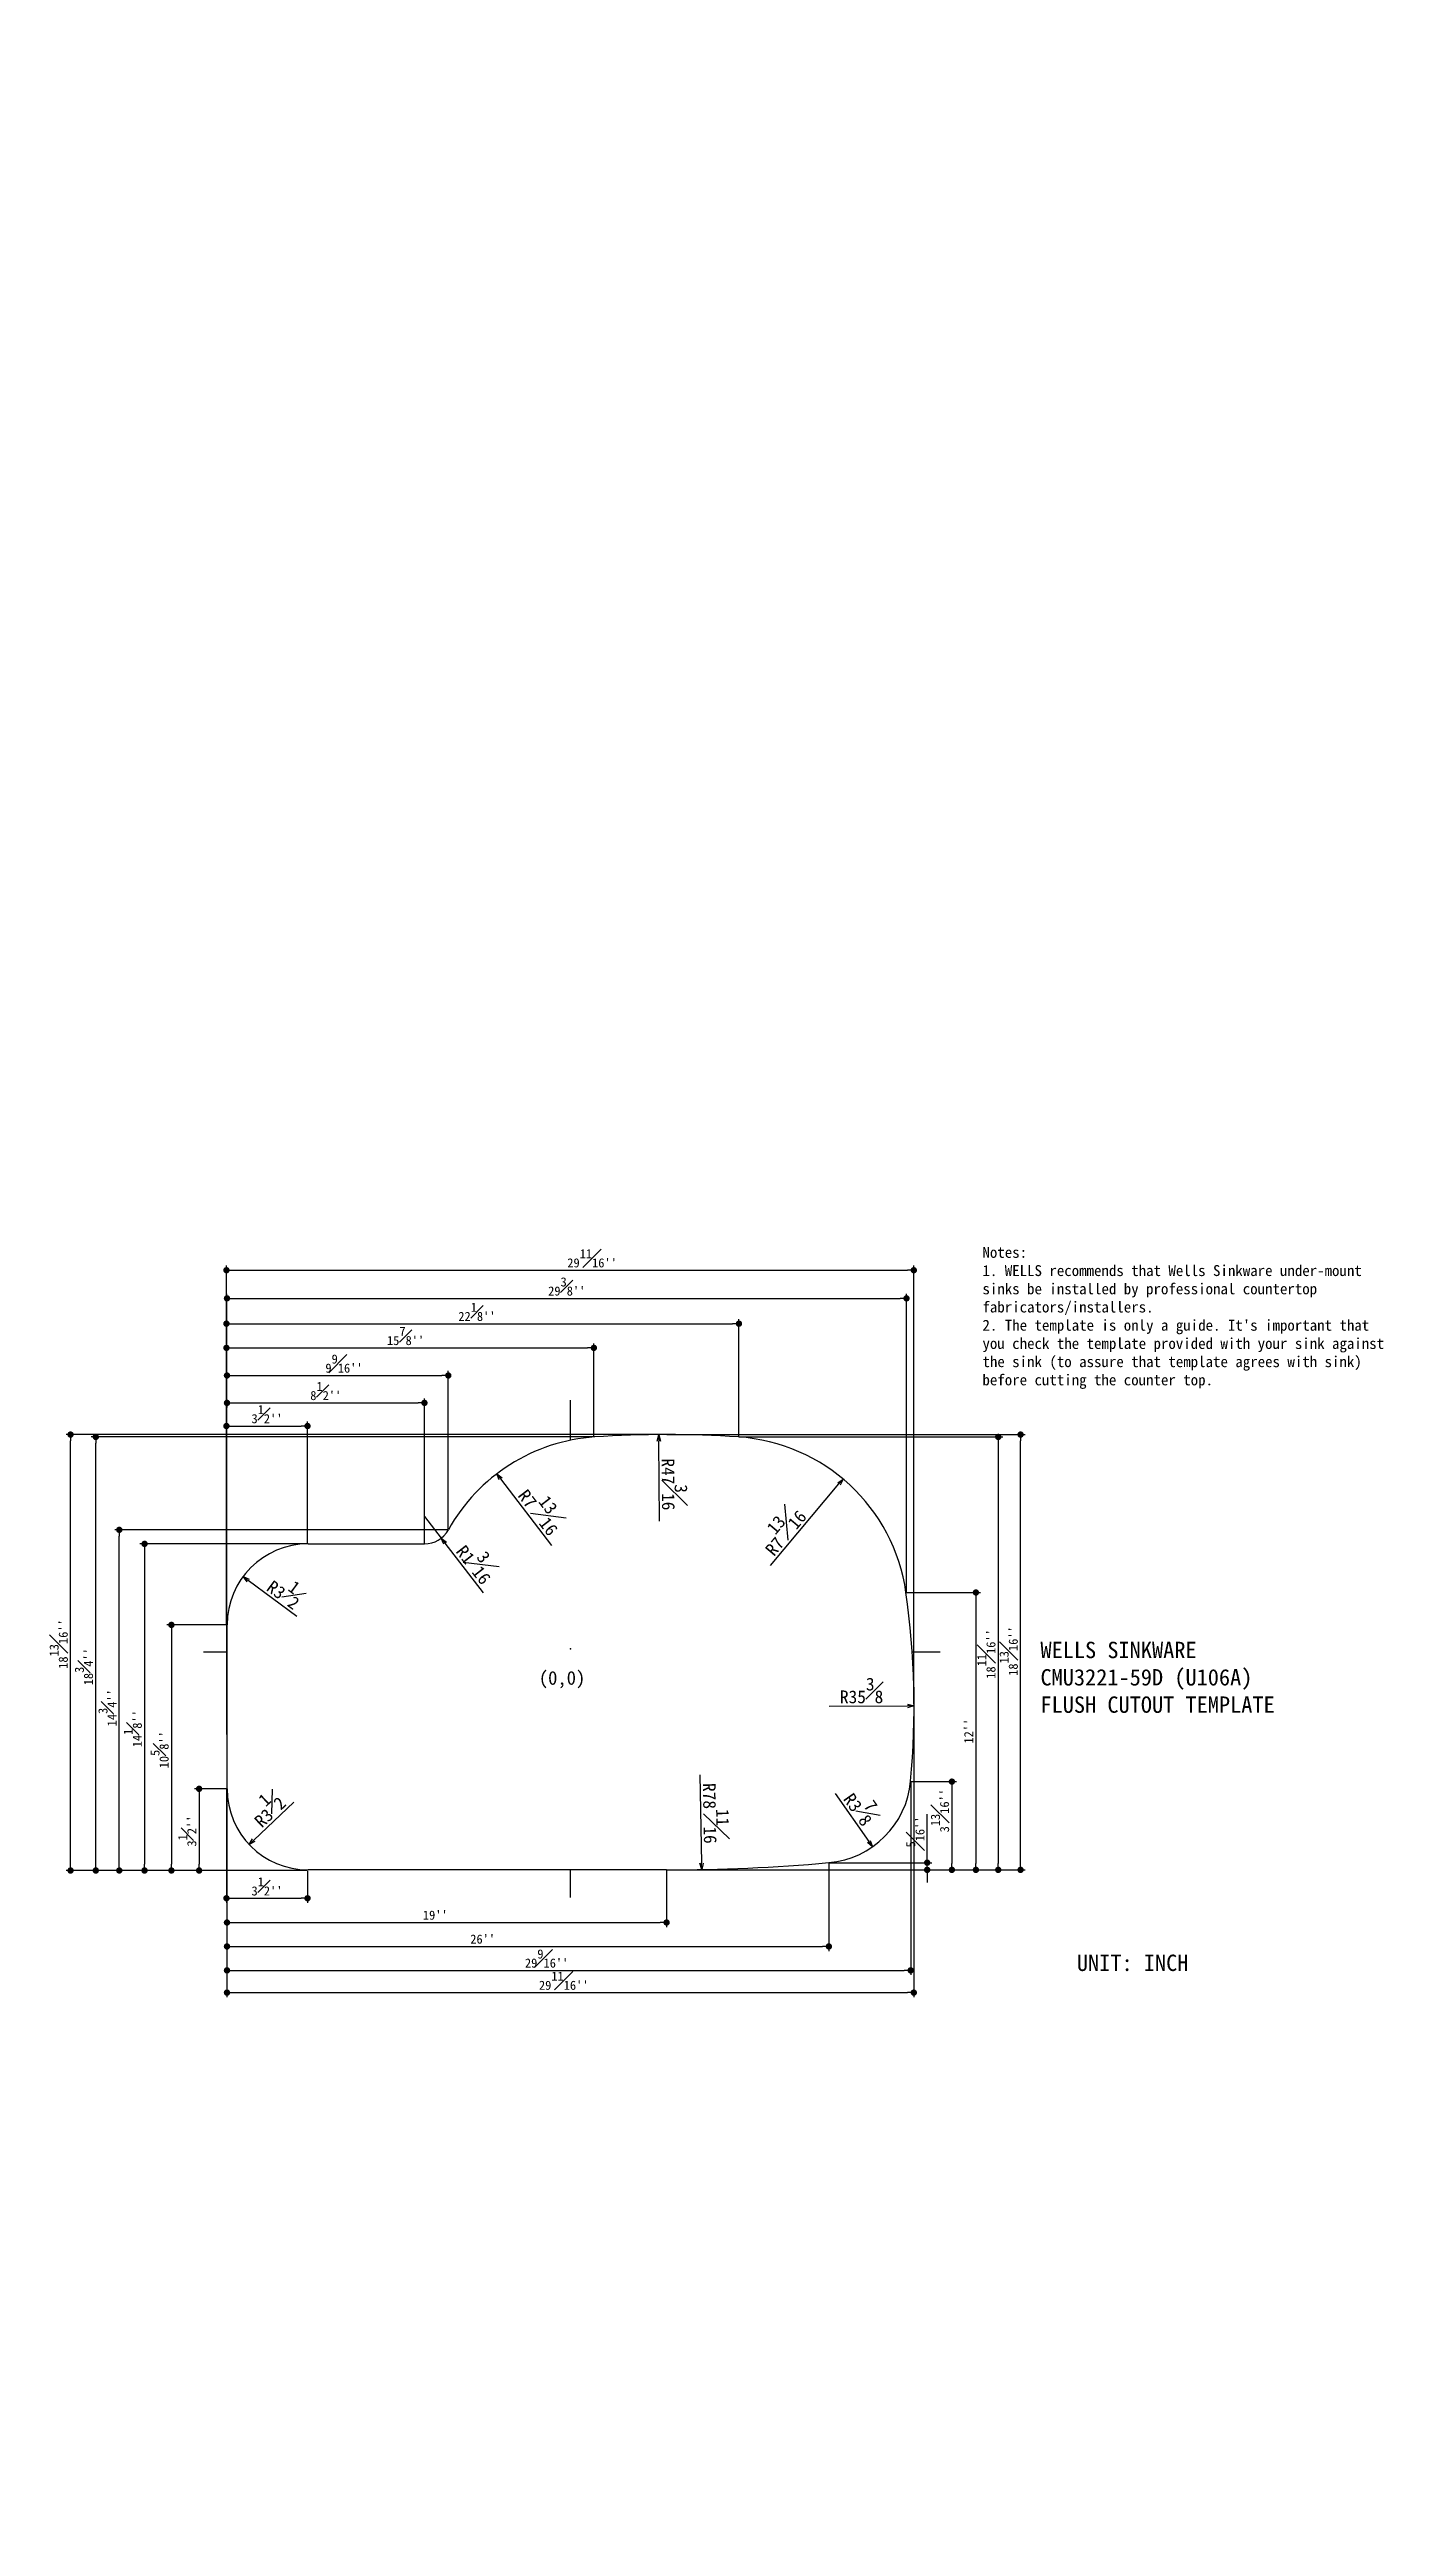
# Model space of a CAD drawing. Extents: x 6125 to 7589, y 1763 to 4483.
import ezdxf

# ---------------------------------------------------------------- set-up
doc = ezdxf.new("R2010")
doc.units = 0
doc.header["$LTSCALE"] = 25.4
doc.layers.get('0').update_dxf_attribs({"color": 5, "linetype": 'CONTINUOUS'})
doc.layers.get('DEFPOINTS').update_dxf_attribs({"linetype": 'CONTINUOUS'})
doc.dimstyles.new('ISO-25', dxfattribs={"dimtxt": 2.5, "dimasz": 2.5, "dimexe": 1.25, "dimexo": 0.625, "dimtad": 1, "dimtxsty": 'STANDARD', "dimcen": 2.5, "dimadec": 0, "dimazin": 0, "dimtfac": 1, "dimtmove": 0, "dimatfit": 3, "dimfxl": 1, "dimarcsym": 0})

# ---------------------------------------------------------------- blocks, each defined once
blk = doc.blocks.new('_Open30')
at = {"color": 0, "linetype": 'ByBlock', "lineweight": -2}
for p, q in [((-1, 0.27), (0, 0)), ((0, 0), (-1, -0.27)), ((0, 0), (-1, 0))]:
    blk.add_line(p, q, dxfattribs=at)
blk = doc.blocks.new('*D110')
at = {"color": 0, "lineweight": -2}
blk.add_line((6980.6, 2663.8), (7066.8, 2663.9), dxfattribs=at)
at = {"layer": 'DEFPOINTS', "color": 0}
for p in [(6174.8, 2662.9), (7073.8, 2663.9)]:
    blk.add_point(p, dxfattribs=at)
at = {"color": 0, "lineweight": -2, "xscale": 7, "yscale": 7, "zscale": 7, "rotation": 0.0661397243951152}
blk.add_blockref('_Open30', (7073.8, 2663.9), dxfattribs=at)
at = {"color": 40, "insert": (7016.3, 2680.8), "char_height": 14, "attachment_point": 5, "rotation": 0.0661}
blk.add_mtext('R35{\\H1.000000x;\\S3#8;}', dxfattribs=at)
blk = doc.blocks.new('_Dot')
at = {"color": 0, "linetype": 'ByBlock', "lineweight": -2}
blk.add_line((-0.5, 0), (-1, 0), dxfattribs=at)
at = {"color": 0, "linetype": 'ByBlock', "const_width": 0.5}
blk.add_lwpolyline([(-0.25, 0, 1), (0.25, 0, 1)], format="xyb", close=True, dxfattribs=at)
blk = doc.blocks.new('*D111')
at = {"color": 0, "lineweight": -2}
blk.add_line((6916.4, 2818.3), (6991.5, 2907.7), dxfattribs=at)
at = {"layer": 'DEFPOINTS', "color": 0}
for p in [(6996, 2913.1), (6868, 2760.7)]:
    blk.add_point(p, dxfattribs=at)
at = {"color": 0, "lineweight": -2, "xscale": 7, "yscale": 7, "zscale": 7, "rotation": 49.96016063789697}
blk.add_blockref('_Open30', (6996, 2913.1), dxfattribs=at)
at = {"color": 40, "insert": (6927.8, 2858.3), "char_height": 14, "attachment_point": 5, "rotation": 49.9602}
blk.add_mtext('R7{\\H1.000000x;\\S13#16;}', dxfattribs=at)
blk = doc.blocks.new('*D112')
at = {"color": 0, "lineweight": -2}
blk.add_line((6794.4, 2866.8), (6793.8, 2954.8), dxfattribs=at)
at = {"layer": 'DEFPOINTS', "color": 0}
for p in [(6793.7, 2961.8), (6802.3, 1762.9)]:
    blk.add_point(p, dxfattribs=at)
at = {"color": 0, "lineweight": -2, "xscale": 7, "yscale": 7, "zscale": 7, "rotation": 90.41145138057293}
blk.add_blockref('_Open30', (6793.7, 2961.8), dxfattribs=at)
at = {"color": 40, "insert": (6811.1, 2907.3), "char_height": 14, "attachment_point": 5, "rotation": 270.4115}
blk.add_mtext('R47{\\H1.000000x;\\S3#16;}', dxfattribs=at)
blk = doc.blocks.new('*D113')
at = {"color": 0, "lineweight": -2}
blk.add_line((6676.2, 2840), (6620.2, 2913.3), dxfattribs=at)
at = {"layer": 'DEFPOINTS', "color": 0}
for p in [(6615.9, 2918.9), (6736.7, 2760.7)]:
    blk.add_point(p, dxfattribs=at)
at = {"color": 0, "lineweight": -2, "xscale": 7, "yscale": 7, "zscale": 7, "rotation": 127.3658083313732}
blk.add_blockref('_Open30', (6615.9, 2918.9), dxfattribs=at)
at = {"color": 40, "insert": (6666.7, 2880.5), "char_height": 14, "attachment_point": 5, "rotation": 307.3658}
blk.add_mtext('R7{\\H1.000000x;\\S13#16;}', dxfattribs=at)
blk = doc.blocks.new('*D114')
at = {"color": 0, "lineweight": -2}
for p, q in [((6536.5, 2871.9), (6554.9, 2848.2)), ((6601.5, 2788.2), (6559.2, 2842.7))]:
    blk.add_line(p, q, dxfattribs=at)
at = {"layer": 'DEFPOINTS', "color": 0}
for p in [(6536.5, 2871.9), (6554.9, 2848.2)]:
    blk.add_point(p, dxfattribs=at)
at = {"color": 0, "lineweight": -2, "xscale": 7, "yscale": 7, "zscale": 7, "rotation": 127.8428440943394}
blk.add_blockref('_Open30', (6554.9, 2848.2), dxfattribs=at)
at = {"color": 40, "insert": (6595.9, 2823.1), "char_height": 14, "attachment_point": 5, "rotation": 307.8428}
blk.add_mtext('R1{\\H1.000000x;\\S3#16;}', dxfattribs=at)
blk = doc.blocks.new('*D115')
at = {"color": 0, "lineweight": -2}
blk.add_line((6396.6, 2762), (6343, 2801.8), dxfattribs=at)
at = {"layer": 'DEFPOINTS', "color": 0}
for p in [(6337.4, 2805.9), (6408.8, 2752.9)]:
    blk.add_point(p, dxfattribs=at)
at = {"color": 0, "lineweight": -2, "xscale": 7, "yscale": 7, "zscale": 7, "rotation": 143.4012712760585}
blk.add_blockref('_Open30', (6337.4, 2805.9), dxfattribs=at)
at = {"color": 40, "insert": (6385.6, 2791.3), "char_height": 14, "attachment_point": 5, "rotation": 323.4013}
blk.add_mtext('R3{\\H1.000000x;\\S1#2;}', dxfattribs=at)
blk = doc.blocks.new('*D116')
at = {"color": 0, "lineweight": -2}
blk.add_line((6393.2, 2558.1), (6349.2, 2516.6), dxfattribs=at)
at = {"layer": 'DEFPOINTS', "color": 0}
for p in [(6408.8, 2572.9), (6344.1, 2511.8)]:
    blk.add_point(p, dxfattribs=at)
at = {"color": 0, "lineweight": -2, "xscale": 7, "yscale": 7, "zscale": 7, "rotation": 223.3047383559991}
blk.add_blockref('_Open30', (6344.1, 2511.8), dxfattribs=at)
at = {"color": 40, "insert": (6362.4, 2552.4), "char_height": 14, "attachment_point": 5, "rotation": 43.3047}
blk.add_mtext('R3{\\H1.000000x;\\S1#2;}', dxfattribs=at)
blk = doc.blocks.new('*D117')
at = {"color": 0, "lineweight": -2}
blk.add_line((6987.4, 2567.7), (7024.3, 2515), dxfattribs=at)
at = {"layer": 'DEFPOINTS', "color": 0}
for p in [(6971.6, 2590.4), (7028.3, 2509.3)]:
    blk.add_point(p, dxfattribs=at)
at = {"color": 0, "lineweight": -2, "xscale": 7, "yscale": 7, "zscale": 7, "rotation": 304.9546931941224}
blk.add_blockref('_Open30', (7028.3, 2509.3), dxfattribs=at)
at = {"color": 40, "insert": (7017.8, 2554), "char_height": 14, "attachment_point": 5, "rotation": 304.9547}
blk.add_mtext('R3{\\H1.000000x;\\S7#8;}', dxfattribs=at)
blk = doc.blocks.new('*D118')
at = {"color": 0, "lineweight": -2}
blk.add_line((6838.8, 2588.4), (6840.6, 2491.2), dxfattribs=at)
at = {"layer": 'DEFPOINTS', "color": 0}
for p in [(6802.3, 4482.9), (6840.8, 2484.2)]:
    blk.add_point(p, dxfattribs=at)
at = {"color": 0, "lineweight": -2, "xscale": 7, "yscale": 7, "zscale": 7, "rotation": 271.1011208156411}
blk.add_blockref('_Open30', (6840.8, 2484.2), dxfattribs=at)
at = {"color": 40, "insert": (6856.6, 2546.1), "char_height": 14, "attachment_point": 5, "rotation": 271.1011}
blk.add_mtext('R78{\\H1.000000x;\\S11#16;}', dxfattribs=at)
blk = doc.blocks.new('*D127')
at = {"color": 0, "lineweight": -2}
for p, q in [((6802.7, 2961.9), (7195.8, 2961.9)), ((7190.8, 2490.9), (7190.8, 2954.9)), ((6803, 2483.9), (7195.8, 2483.9))]:
    blk.add_line(p, q, dxfattribs=at)
at = {"layer": 'DEFPOINTS', "color": 0}
for p in [(6802.1, 2961.9), (7190.8, 2961.9), (6802.3, 2483.9)]:
    blk.add_point(p, dxfattribs=at)
at = {"color": 0, "lineweight": -2, "xscale": 7, "yscale": 7, "zscale": 7}
for p, rotation in [((7190.8, 2961.9), 90), ((7190.8, 2483.9), 270)]:
    blk.add_blockref('_Dot', p, dxfattribs=dict(at, rotation=rotation))
at = {"color": 40, "insert": (7177.8, 2724.2), "char_height": 10, "attachment_point": 5, "rotation": 90}
blk.add_mtext("18{\\H1.000000x;\\S13#16;}''", dxfattribs=at)
blk = doc.blocks.new('*D128')
at = {"color": 0, "lineweight": -2}
for p, q in [((7088.3, 2498.8), (7088.3, 2545.1)), ((6981, 2491.8), (7093.3, 2491.8)), ((7039.5, 2483.9), (7093.3, 2483.9)), ((7088.3, 2483.9), (7088.3, 2491.8)), ((7088.3, 2476.9), (7088.3, 2469.9))]:
    blk.add_line(p, q, dxfattribs=at)
at = {"layer": 'DEFPOINTS', "color": 0}
for p in [(6980.4, 2491.8), (7038.9, 2483.9), (7088.3, 2483.9)]:
    blk.add_point(p, dxfattribs=at)
at = {"color": 0, "lineweight": -2, "xscale": 7, "yscale": 7, "zscale": 7}
for p, rotation in [((7088.3, 2491.8), 270), ((7088.3, 2483.9), 90)]:
    blk.add_blockref('_Dot', p, dxfattribs=dict(at, rotation=rotation))
at = {"color": 40, "insert": (7075.3, 2525.5), "char_height": 10, "attachment_point": 5, "rotation": 90}
blk.add_mtext("{\\H1.000000x;\\S5#16;}''", dxfattribs=at)
blk = doc.blocks.new('*D129')
at = {"color": 0, "lineweight": -2}
for p, q in [((7070.8, 2580.8), (7120.4, 2580.8)), ((7115.4, 2573.8), (7115.4, 2490.9)), ((7039.5, 2483.9), (7120.4, 2483.9))]:
    blk.add_line(p, q, dxfattribs=at)
at = {"layer": 'DEFPOINTS', "color": 0}
for p in [(7070.2, 2580.8), (7038.9, 2483.9), (7115.4, 2483.9)]:
    blk.add_point(p, dxfattribs=at)
at = {"color": 0, "lineweight": -2, "xscale": 7, "yscale": 7, "zscale": 7}
for p, rotation in [((7115.4, 2580.8), 90), ((7115.4, 2483.9), 270)]:
    blk.add_blockref('_Dot', p, dxfattribs=dict(at, rotation=rotation))
at = {"color": 40, "insert": (7102.4, 2548.9), "char_height": 10, "attachment_point": 5, "rotation": 90}
blk.add_mtext("3{\\H1.000000x;\\S13#16;}''", dxfattribs=at)
blk = doc.blocks.new('*D130')
at = {"color": 0, "lineweight": -2}
for p, q in [((7065.6, 2788.5), (7146.8, 2788.5)), ((7141.8, 2781.5), (7141.8, 2490.9)), ((7040.2, 2483.9), (7146.8, 2483.9))]:
    blk.add_line(p, q, dxfattribs=at)
at = {"layer": 'DEFPOINTS', "color": 0}
for p in [(7065, 2788.5), (7039.5, 2483.9), (7141.8, 2483.9)]:
    blk.add_point(p, dxfattribs=at)
at = {"color": 0, "lineweight": -2, "xscale": 7, "yscale": 7, "zscale": 7}
for p, rotation in [((7141.8, 2788.5), 90), ((7141.8, 2483.9), 270)]:
    blk.add_blockref('_Dot', p, dxfattribs=dict(at, rotation=rotation))
at = {"color": 40, "insert": (7133.8, 2636.2), "char_height": 10, "attachment_point": 5, "rotation": 90}
blk.add_mtext("12''", dxfattribs=at)
blk = doc.blocks.new('*D131')
at = {"color": 0, "lineweight": -2}
for p, q in [((6881.7, 2959.3), (7171.3, 2959.3)), ((7166.3, 2952.3), (7166.3, 2490.9)), ((7039.5, 2483.9), (7171.3, 2483.9))]:
    blk.add_line(p, q, dxfattribs=at)
at = {"layer": 'DEFPOINTS', "color": 0}
for p in [(6881, 2959.3), (7038.9, 2483.9), (7166.3, 2483.9)]:
    blk.add_point(p, dxfattribs=at)
at = {"color": 0, "lineweight": -2, "xscale": 7, "yscale": 7, "zscale": 7}
for p, rotation in [((7166.3, 2959.3), 90), ((7166.3, 2483.9), 270)]:
    blk.add_blockref('_Dot', p, dxfattribs=dict(at, rotation=rotation))
at = {"color": 40, "insert": (7153.3, 2721), "char_height": 10, "attachment_point": 5, "rotation": 90}
blk.add_mtext("18{\\H1.000000x;\\S11#16;}''", dxfattribs=at)
blk = doc.blocks.new('*D140')
at = {"color": 0, "lineweight": -2}
for p, q in [((6319.2, 2572.9), (6284.2, 2572.9)), ((6289.2, 2565.9), (6289.2, 2490.2)), ((6408.2, 2483.2), (6284.2, 2483.2))]:
    blk.add_line(p, q, dxfattribs=at)
at = {"layer": 'DEFPOINTS', "color": 0}
for p in [(6319.8, 2572.9), (6289.2, 2483.2), (6408.8, 2483.2)]:
    blk.add_point(p, dxfattribs=at)
at = {"color": 0, "lineweight": -2, "xscale": 7, "yscale": 7, "zscale": 7}
for p, rotation in [((6289.2, 2572.9), 90), ((6289.2, 2483.2), 270)]:
    blk.add_blockref('_Dot', p, dxfattribs=dict(at, rotation=rotation))
at = {"color": 40, "insert": (6276.2, 2526.5), "char_height": 10, "attachment_point": 5, "rotation": 90}
blk.add_mtext("3{\\H1.000000x;\\S1#2;}''", dxfattribs=at)
blk = doc.blocks.new('*D141')
at = {"color": 0, "lineweight": -2}
for p, q in [((6319.2, 2752.9), (6253.8, 2752.9)), ((6258.8, 2745.9), (6258.8, 2490.2)), ((6408.2, 2483.2), (6253.8, 2483.2))]:
    blk.add_line(p, q, dxfattribs=at)
at = {"layer": 'DEFPOINTS', "color": 0}
for p in [(6319.8, 2752.9), (6258.8, 2483.2), (6408.8, 2483.2)]:
    blk.add_point(p, dxfattribs=at)
at = {"color": 0, "lineweight": -2, "xscale": 7, "yscale": 7, "zscale": 7}
for p, rotation in [((6258.8, 2752.9), 90), ((6258.8, 2483.2), 270)]:
    blk.add_blockref('_Dot', p, dxfattribs=dict(at, rotation=rotation))
at = {"color": 40, "insert": (6245.8, 2615.8), "char_height": 10, "attachment_point": 5, "rotation": 90}
blk.add_mtext("10{\\H1.000000x;\\S5#8;}''", dxfattribs=at)
blk = doc.blocks.new('*D142')
at = {"color": 0, "lineweight": -2}
for p, q in [((6408.2, 2841.9), (6224.3, 2841.9)), ((6229.3, 2834.9), (6229.3, 2490.2)), ((6408.2, 2483.2), (6224.3, 2483.2))]:
    blk.add_line(p, q, dxfattribs=at)
at = {"layer": 'DEFPOINTS', "color": 0}
for p in [(6408.8, 2841.9), (6229.3, 2483.2), (6408.8, 2483.2)]:
    blk.add_point(p, dxfattribs=at)
at = {"color": 0, "lineweight": -2, "xscale": 7, "yscale": 7, "zscale": 7}
for p, rotation in [((6229.3, 2841.9), 90), ((6229.3, 2483.2), 270)]:
    blk.add_blockref('_Dot', p, dxfattribs=dict(at, rotation=rotation))
at = {"color": 40, "insert": (6216.3, 2638.9), "char_height": 10, "attachment_point": 5, "rotation": 90}
blk.add_mtext("14{\\H1.000000x;\\S1#8;}''", dxfattribs=at)
blk = doc.blocks.new('*D143')
at = {"color": 0, "lineweight": -2}
for p, q in [((6562.1, 2857.3), (6196.6, 2857.3)), ((6201.6, 2490.2), (6201.6, 2850.3)), ((6408.2, 2483.2), (6196.6, 2483.2))]:
    blk.add_line(p, q, dxfattribs=at)
at = {"layer": 'DEFPOINTS', "color": 0}
for p in [(6201.6, 2857.3), (6562.7, 2857.3), (6408.8, 2483.2)]:
    blk.add_point(p, dxfattribs=at)
at = {"color": 0, "lineweight": -2, "xscale": 7, "yscale": 7, "zscale": 7}
for p, rotation in [((6201.6, 2857.3), 90), ((6201.6, 2483.2), 270)]:
    blk.add_blockref('_Dot', p, dxfattribs=dict(at, rotation=rotation))
at = {"color": 40, "insert": (6188.6, 2661.9), "char_height": 10, "attachment_point": 5, "rotation": 90}
blk.add_mtext("14{\\H1.000000x;\\S3#4;}''", dxfattribs=at)
blk = doc.blocks.new('*D144')
at = {"color": 0, "lineweight": -2}
for p, q in [((6722.5, 2959.3), (6170.8, 2959.3)), ((6175.8, 2490.2), (6175.8, 2952.3)), ((6408.2, 2483.2), (6170.8, 2483.2))]:
    blk.add_line(p, q, dxfattribs=at)
at = {"layer": 'DEFPOINTS', "color": 0}
for p in [(6175.8, 2959.3), (6723.1, 2959.3), (6408.8, 2483.2)]:
    blk.add_point(p, dxfattribs=at)
at = {"color": 0, "lineweight": -2, "xscale": 7, "yscale": 7, "zscale": 7}
for p, rotation in [((6175.8, 2959.3), 90), ((6175.8, 2483.2), 270)]:
    blk.add_blockref('_Dot', p, dxfattribs=dict(at, rotation=rotation))
at = {"color": 40, "insert": (6162.8, 2707), "char_height": 10, "attachment_point": 5, "rotation": 90}
blk.add_mtext("18{\\H1.000000x;\\S3#4;}''", dxfattribs=at)
blk = doc.blocks.new('*D145')
at = {"color": 0, "lineweight": -2}
for p, q in [((6802.1, 2961.9), (6143.1, 2961.9)), ((6148.1, 2490.2), (6148.1, 2954.9)), ((6408.2, 2483.2), (6143.1, 2483.2))]:
    blk.add_line(p, q, dxfattribs=at)
at = {"layer": 'DEFPOINTS', "color": 0}
for p in [(6148.1, 2961.9), (6802.7, 2961.9), (6408.8, 2483.2)]:
    blk.add_point(p, dxfattribs=at)
at = {"color": 0, "lineweight": -2, "xscale": 7, "yscale": 7, "zscale": 7}
for p, rotation in [((6148.1, 2961.9), 90), ((6148.1, 2483.2), 270)]:
    blk.add_blockref('_Dot', p, dxfattribs=dict(at, rotation=rotation))
at = {"color": 40, "insert": (6135.1, 2731.9), "char_height": 10, "attachment_point": 5, "rotation": 90}
blk.add_mtext("18{\\H1.000000x;\\S13#16;}''", dxfattribs=at)
blk = doc.blocks.new('*D146')
at = {"color": 0, "lineweight": -2}
for p, q in [((6319.2, 2753.5), (6319.2, 2976.3)), ((6326.2, 2971.3), (6401.2, 2971.3)), ((6408.2, 2842.5), (6408.2, 2976.3))]:
    blk.add_line(p, q, dxfattribs=at)
at = {"layer": 'DEFPOINTS', "color": 0}
for p in [(6408.2, 2971.3), (6408.2, 2841.9), (6319.2, 2752.9)]:
    blk.add_point(p, dxfattribs=at)
at = {"color": 0, "lineweight": -2, "xscale": 7, "yscale": 7, "zscale": 7, "rotation": 180}
blk.add_blockref('_Dot', (6319.2, 2971.3), dxfattribs=at)
at = {"color": 0, "lineweight": -2, "xscale": 7, "yscale": 7, "zscale": 7}
blk.add_blockref('_Dot', (6408.2, 2971.3), dxfattribs=at)
at = {"color": 40, "insert": (6363.7, 2984.3), "char_height": 10, "attachment_point": 5}
blk.add_mtext("3{\\H1.000000x;\\S1#2;}''", dxfattribs=at)
blk = doc.blocks.new('*D148')
at = {"color": 0, "lineweight": -2}
for p, q in [((6319.8, 2753.5), (6319.8, 3031.8)), ((6326.8, 3026.8), (6555.7, 3026.8)), ((6562.7, 2857.9), (6562.7, 3031.8))]:
    blk.add_line(p, q, dxfattribs=at)
at = {"layer": 'DEFPOINTS', "color": 0}
for p in [(6562.7, 3026.8), (6562.7, 2857.3), (6319.8, 2752.9)]:
    blk.add_point(p, dxfattribs=at)
at = {"color": 0, "lineweight": -2, "xscale": 7, "yscale": 7, "zscale": 7, "rotation": 180}
blk.add_blockref('_Dot', (6319.8, 3026.8), dxfattribs=at)
at = {"color": 0, "lineweight": -2, "xscale": 7, "yscale": 7, "zscale": 7}
blk.add_blockref('_Dot', (6562.7, 3026.8), dxfattribs=at)
at = {"color": 40, "insert": (6448.2, 3039.8), "char_height": 10, "attachment_point": 5}
blk.add_mtext("9{\\H1.000000x;\\S9#16;}''", dxfattribs=at)
blk = doc.blocks.new('*D149')
at = {"color": 0, "lineweight": -2}
for p, q in [((6319.2, 2753.5), (6319.2, 3062.1)), ((6326.2, 3057.1), (6715.5, 3057.1)), ((6722.5, 2959.9), (6722.5, 3062.1))]:
    blk.add_line(p, q, dxfattribs=at)
at = {"layer": 'DEFPOINTS', "color": 0}
for p in [(6722.5, 3057.1), (6722.5, 2959.3), (6319.2, 2752.9)]:
    blk.add_point(p, dxfattribs=at)
at = {"color": 0, "lineweight": -2, "xscale": 7, "yscale": 7, "zscale": 7, "rotation": 180}
blk.add_blockref('_Dot', (6319.2, 3057.1), dxfattribs=at)
at = {"color": 0, "lineweight": -2, "xscale": 7, "yscale": 7, "zscale": 7}
blk.add_blockref('_Dot', (6722.5, 3057.1), dxfattribs=at)
at = {"color": 40, "insert": (6515.8, 3070.1), "char_height": 10, "attachment_point": 5}
blk.add_mtext("15{\\H1.000000x;\\S7#8;}''", dxfattribs=at)
blk = doc.blocks.new('*D150')
at = {"color": 0, "lineweight": -2}
for p, q in [((6319.2, 2753.5), (6319.2, 3088.7)), ((6326.2, 3083.7), (6874.7, 3083.7)), ((6881.7, 2959.9), (6881.7, 3088.7))]:
    blk.add_line(p, q, dxfattribs=at)
at = {"layer": 'DEFPOINTS', "color": 0}
for p in [(6881.7, 3083.7), (6881.7, 2959.3), (6319.2, 2752.9)]:
    blk.add_point(p, dxfattribs=at)
at = {"color": 0, "lineweight": -2, "xscale": 7, "yscale": 7, "zscale": 7, "rotation": 180}
blk.add_blockref('_Dot', (6319.2, 3083.7), dxfattribs=at)
at = {"color": 0, "lineweight": -2, "xscale": 7, "yscale": 7, "zscale": 7}
blk.add_blockref('_Dot', (6881.7, 3083.7), dxfattribs=at)
at = {"color": 40, "insert": (6594.1, 3096.7), "char_height": 10, "attachment_point": 5}
blk.add_mtext("22{\\H1.000000x;\\S1#8;}''", dxfattribs=at)
blk = doc.blocks.new('*D151')
at = {"color": 0, "lineweight": -2}
for p, q in [((6319.8, 2632.6), (6319.8, 3116.5)), ((6326.8, 3111.5), (7058.6, 3111.5)), ((7065.6, 2789.2), (7065.6, 3116.5))]:
    blk.add_line(p, q, dxfattribs=at)
at = {"layer": 'DEFPOINTS', "color": 0}
for p in [(7065.6, 3111.5), (7065.6, 2788.5), (6319.8, 2632)]:
    blk.add_point(p, dxfattribs=at)
at = {"color": 0, "lineweight": -2, "xscale": 7, "yscale": 7, "zscale": 7, "rotation": 180}
blk.add_blockref('_Dot', (6319.8, 3111.5), dxfattribs=at)
at = {"color": 0, "lineweight": -2, "xscale": 7, "yscale": 7, "zscale": 7}
blk.add_blockref('_Dot', (7065.6, 3111.5), dxfattribs=at)
at = {"color": 40, "insert": (6692.7, 3124.5), "char_height": 10, "attachment_point": 5}
blk.add_mtext("29{\\H1.000000x;\\S3#8;}''", dxfattribs=at)
blk = doc.blocks.new('*D152')
at = {"color": 0, "lineweight": -2}
for p, q in [((6319.2, 2753.5), (6319.2, 3147.4)), ((6326.2, 3142.4), (7066.6, 3142.4)), ((7073.6, 2685.8), (7073.6, 3147.4))]:
    blk.add_line(p, q, dxfattribs=at)
at = {"layer": 'DEFPOINTS', "color": 0}
for p in [(7073.6, 3142.4), (6319.2, 2752.9), (7073.6, 2685.1)]:
    blk.add_point(p, dxfattribs=at)
at = {"color": 0, "lineweight": -2, "xscale": 7, "yscale": 7, "zscale": 7, "rotation": 180}
blk.add_blockref('_Dot', (6319.2, 3142.4), dxfattribs=at)
at = {"color": 0, "lineweight": -2, "xscale": 7, "yscale": 7, "zscale": 7}
blk.add_blockref('_Dot', (7073.6, 3142.4), dxfattribs=at)
at = {"color": 40, "insert": (6720.5, 3155.4), "char_height": 10, "attachment_point": 5}
blk.add_mtext("29{\\H1.000000x;\\S11#16;}''", dxfattribs=at)
blk = doc.blocks.new('*D153')
at = {"color": 0, "lineweight": -2}
for p, q in [((6319.2, 2572.2), (6319.2, 2447.7)), ((6408.2, 2482.6), (6408.2, 2447.7)), ((6326.2, 2452.7), (6401.2, 2452.7))]:
    blk.add_line(p, q, dxfattribs=at)
at = {"layer": 'DEFPOINTS', "color": 0}
for p in [(6319.2, 2572.9), (6408.2, 2483.2), (6408.2, 2452.7)]:
    blk.add_point(p, dxfattribs=at)
at = {"color": 0, "lineweight": -2, "xscale": 7, "yscale": 7, "zscale": 7, "rotation": 180}
blk.add_blockref('_Dot', (6319.2, 2452.7), dxfattribs=at)
at = {"color": 0, "lineweight": -2, "xscale": 7, "yscale": 7, "zscale": 7}
blk.add_blockref('_Dot', (6408.2, 2452.7), dxfattribs=at)
at = {"color": 40, "insert": (6363.7, 2465.7), "char_height": 10, "attachment_point": 5}
blk.add_mtext("3{\\H1.000000x;\\S1#2;}''", dxfattribs=at)
blk = doc.blocks.new('*D154')
at = {"color": 0, "lineweight": -2}
for p, q in [((6319.8, 2572.2), (6319.8, 2421.1)), ((6802.3, 2483.2), (6802.3, 2421.1)), ((6326.8, 2426.1), (6795.3, 2426.1))]:
    blk.add_line(p, q, dxfattribs=at)
at = {"layer": 'DEFPOINTS', "color": 0}
for p in [(6319.8, 2572.9), (6802.3, 2483.9), (6802.3, 2426.1)]:
    blk.add_point(p, dxfattribs=at)
at = {"color": 0, "lineweight": -2, "xscale": 7, "yscale": 7, "zscale": 7, "rotation": 180}
blk.add_blockref('_Dot', (6319.8, 2426.1), dxfattribs=at)
at = {"color": 0, "lineweight": -2, "xscale": 7, "yscale": 7, "zscale": 7}
blk.add_blockref('_Dot', (6802.3, 2426.1), dxfattribs=at)
at = {"color": 40, "insert": (6548.4, 2434.1), "char_height": 10, "attachment_point": 5}
blk.add_mtext("19''", dxfattribs=at)
blk = doc.blocks.new('*D155')
at = {"color": 0, "lineweight": -2}
for p, q in [((6319.8, 2572.2), (6319.8, 2394.8)), ((6980.4, 2491.2), (6980.4, 2394.8)), ((6326.8, 2399.8), (6973.4, 2399.8))]:
    blk.add_line(p, q, dxfattribs=at)
at = {"layer": 'DEFPOINTS', "color": 0}
for p in [(6319.8, 2572.9), (6980.4, 2491.8), (6980.4, 2399.8)]:
    blk.add_point(p, dxfattribs=at)
at = {"color": 0, "lineweight": -2, "xscale": 7, "yscale": 7, "zscale": 7, "rotation": 180}
blk.add_blockref('_Dot', (6319.8, 2399.8), dxfattribs=at)
at = {"color": 0, "lineweight": -2, "xscale": 7, "yscale": 7, "zscale": 7}
blk.add_blockref('_Dot', (6980.4, 2399.8), dxfattribs=at)
at = {"color": 40, "insert": (6600.4, 2407.8), "char_height": 10, "attachment_point": 5}
blk.add_mtext("26''", dxfattribs=at)
blk = doc.blocks.new('*D156')
at = {"color": 0, "lineweight": -2}
for p, q in [((6319.8, 2572.2), (6319.8, 2368.5)), ((7070.2, 2580.8), (7070.2, 2368.5)), ((6326.8, 2373.5), (7063.2, 2373.5))]:
    blk.add_line(p, q, dxfattribs=at)
at = {"layer": 'DEFPOINTS', "color": 0}
for p in [(6319.8, 2572.9), (7070.2, 2581.5), (7070.2, 2373.5)]:
    blk.add_point(p, dxfattribs=at)
at = {"color": 0, "lineweight": -2, "xscale": 7, "yscale": 7, "zscale": 7, "rotation": 180}
blk.add_blockref('_Dot', (6319.8, 2373.5), dxfattribs=at)
at = {"color": 0, "lineweight": -2, "xscale": 7, "yscale": 7, "zscale": 7}
blk.add_blockref('_Dot', (7070.2, 2373.5), dxfattribs=at)
at = {"color": 40, "insert": (6670.6, 2386.5), "char_height": 10, "attachment_point": 5}
blk.add_mtext("29{\\H1.000000x;\\S9#16;}''", dxfattribs=at)
blk = doc.blocks.new('*D157')
at = {"color": 0, "lineweight": -2}
for p, q in [((7073.6, 2684.5), (7073.6, 2344.1)), ((6319.8, 2572.2), (6319.8, 2344.1)), ((6326.8, 2349.1), (7066.6, 2349.1))]:
    blk.add_line(p, q, dxfattribs=at)
at = {"layer": 'DEFPOINTS', "color": 0}
for p in [(7073.6, 2685.1), (6319.8, 2572.9), (7073.6, 2349.1)]:
    blk.add_point(p, dxfattribs=at)
at = {"color": 0, "lineweight": -2, "xscale": 7, "yscale": 7, "zscale": 7, "rotation": 180}
blk.add_blockref('_Dot', (6319.8, 2349.1), dxfattribs=at)
at = {"color": 0, "lineweight": -2, "xscale": 7, "yscale": 7, "zscale": 7}
blk.add_blockref('_Dot', (7073.6, 2349.1), dxfattribs=at)
at = {"color": 40, "insert": (6689.4, 2362.1), "char_height": 10, "attachment_point": 5}
blk.add_mtext("29{\\H1.000000x;\\S11#16;}''", dxfattribs=at)
blk = doc.blocks.new('*D159')
at = {"color": 0, "lineweight": -2}
for p, q in [((6319.8, 2997.6), (6319.8, 2991.7)), ((6326.8, 2996.7), (6529.5, 2996.7)), ((6536.5, 2842.5), (6536.5, 3001.7))]:
    blk.add_line(p, q, dxfattribs=at)
at = {"layer": 'DEFPOINTS', "color": 0}
for p in [(6319.8, 2998.2), (6536.5, 2996.7), (6536.5, 2841.9)]:
    blk.add_point(p, dxfattribs=at)
at = {"color": 0, "lineweight": -2, "xscale": 7, "yscale": 7, "zscale": 7, "rotation": 180}
blk.add_blockref('_Dot', (6319.8, 2996.7), dxfattribs=at)
at = {"color": 0, "lineweight": -2, "xscale": 7, "yscale": 7, "zscale": 7}
blk.add_blockref('_Dot', (6536.5, 2996.7), dxfattribs=at)
at = {"color": 40, "insert": (6428.2, 3009.7), "char_height": 10, "attachment_point": 5}
blk.add_mtext("8{\\H1.000000x;\\S1#2;}''", dxfattribs=at)

msp = doc.modelspace()

# ---------------------------------------------------------------- linework, layer by layer
at = {"color": 1}
for p, q in [((6696.84883, 2955.67884), (6696.84883, 2999.62912)), ((6319.84883, 2722.87), (6293.9474, 2722.87)), ((7102.3667, 2722.87), (7071.84437, 2722.87)), ((6696.84883, 2453.47994), (6696.84883, 2483.87))]:
    msp.add_line(p, q, dxfattribs=at)
at = {"color": 7, "lineweight": 30}
for p, q in [((6408.84883, 2841.87), (6536.50743, 2841.87)), ((6319.84883, 2572.87), (6319.84883, 2752.87)), ((6802.34883, 2483.87), (6408.84883, 2483.87))]:
    msp.add_line(p, q, dxfattribs=at)
for centre, radius, start, end in [((6736.72076, 2760.71415), 199, 93.76291591, 150.96153324), ((6802.34883, 1762.87), 1199, 86.23708409, 93.78825855), ((6867.9769, 2760.71415), 199, 8.03496344, 86.23708409), ((6536.50743, 2871.87), 30, 270, 330.96153324), ((6408.84883, 2752.87), 89, 90, 180), ((6174.84883, 2662.87), 899, 354.80403021, 8.03496344), ((6408.84883, 2572.87), 89, 180, 270), ((6971.56145, 2590.41997), 99, 275.10949003, 354.80403021), ((6802.34883, 4482.87), 1999, 270, 275.10949003)]:
    msp.add_arc(centre, radius, start, end, dxfattribs=at)
at = {"color": 1}
msp.add_point((6696.84883, 2726.55453), dxfattribs=at)

# ---------------------------------------------------------------- texts
at = {"color": 0, "insert": (7148.96452, 3168.00137), "char_height": 6, "width": 442.1802523, "attachment_point": 1}
msp.add_mtext("{\\H2x;\\C4;Notes: \\P1. WELLS recommends that Wells Sinkware under-mount sinks be installed by professional countertop fabricators/installers. \\P2. The template is only a guide. It's important that you check the template provided with your sink against the sink (to assure that template agrees with sink) before cutting the counter top.}", dxfattribs=at)
at = {"color": 102, "char_height": 18, "attachment_point": 1}
for s, insert, width in [('{\\C3;WELLS SINKWARE\\PCMU3221-59D (U106A)\\PFLUSH CUTOUT TEMPLATE}', (7212.59562, 2734.38043), 412.979559), ('{\\C3;UNIT: INCH}', (7252.58072, 2390.84092), 174.7777778)]:
    msp.add_mtext(s, dxfattribs=dict(at, insert=insert, width=width))
at = {"insert": (6662.02188, 2702.18827), "char_height": 15, "width": 122.6914994, "attachment_point": 1}
msp.add_mtext('{\\C1;(0,0)}', dxfattribs=at)

# ---------------------------------------------------------------- dimensions: what is measured, and where the dimension line sits
at = {"color": 102}
for center, mpoint, picture, middle in [((6802.34883, 4482.87), (6840.76361, 2484.23914), '*D118', (6839.58149, 2545.74234)), ((6802.34883, 1762.87), (6793.73867, 2961.83908), '*D112', (6794.13138, 2907.15366)), ((6736.72076, 2760.71415), (6615.94733, 2918.87476), '*D113', (6653.14745, 2870.1588)), ((6867.9769, 2760.71415), (6995.9976, 2913.06801), '*D111', (6940.81163, 2847.39273)), ((6408.84883, 2752.87), (6337.3969, 2805.93242), '*D115', (6375.45182, 2777.67165)), ((6174.84883, 2662.87), (7073.84823, 2663.90776), '*D110', (7016.28788, 2663.84132)), ((6971.56145, 2590.41997), (7028.28137, 2509.27904), '*D117', (7003.83642, 2544.24887)), ((6408.84883, 2572.87), (6344.0821, 2511.82681), '*D116', (6374.02774, 2540.05083))]:
    dim = msp.add_radius_dim(center=center, mpoint=mpoint, dimstyle='ISO-25', override={"dimtxt": 14, "dimasz": 7, "dimexe": 5, "dimgap": 3, "dimdec": 4, "dimlfac": 0.03937, "dimdsep": 46, "dimlunit": 5, "dimblk1": 'Dot', "dimblk2": 'Open30', "dimsah": 1, "dimclrt": 40, "dimfrac": 1}, dxfattribs=at)
    dim.commit()
    dim.dimension.update_dxf_attribs({"geometry": picture, "text_midpoint": middle, "dimtype": 164})
for base, p1, p2, picture, middle in [((7073.57294, 3142.4122), (6319.22383, 2752.87), (7073.57294, 2685.14035), '*D152', (6720.45667, 3142.4122)), ((6881.66188, 3083.7366), (6319.22383, 2752.87), (6881.66188, 2959.28514), '*D150', (6594.10867, 3083.7366)), ((6722.50659, 3057.06586), (6319.22383, 2752.87), (6722.50659, 2959.25021), '*D149', (6515.8085, 3057.06586)), ((6562.73625, 3026.83904), (6319.84883, 2752.87), (6562.73625, 2857.30809), '*D148', (6448.18561, 3026.83904)), ((6408.22383, 2971.25021), (6319.22383, 2752.87), (6408.22383, 2841.87), '*D146', (6363.72383, 2971.25021)), ((7073.57294, 2349.07004), (6319.84883, 2572.87), (7073.57294, 2685.14035), '*D157', (6689.4359, 2349.07004)), ((6408.22383, 2452.65198), (6319.22383, 2572.87), (6408.22383, 2483.245), '*D153', (6363.72383, 2452.65198)), ((7070.15463, 2373.498), (6319.84883, 2572.87), (7070.15463, 2581.45428), '*D156', (6670.6293, 2373.498)), ((6802.34883, 2426.11208), (6319.84883, 2572.87), (6802.34883, 2483.87), '*D154', (6548.38639, 2426.11208)), ((6980.37831, 2399.80504), (6319.84883, 2572.87), (6980.37831, 2491.81337), '*D155', (6600.41798, 2399.80504))]:
    dim = msp.add_linear_dim(base=base, p1=p1, p2=p2, dimstyle='ISO-25', override={"dimtxt": 10, "dimasz": 7, "dimexe": 5, "dimgap": 3, "dimdec": 4, "dimlfac": 0.03937, "dimdsep": 46, "dimlunit": 5, "dimpost": "''", "dimblk1": 'Dot', "dimblk2": 'Dot', "dimsah": 1, "dimclrt": 40, "dimfrac": 1}, dxfattribs=at)
    dim.commit()
    dim.dimension.update_dxf_attribs({"geometry": picture, "text_midpoint": middle, "dimtype": 160})
for base, p1, p2, picture, middle in [((7065.64831, 3111.48295), (6319.84883, 2631.96268), (7065.64831, 2788.52985), '*D151', (6692.74857, 3124.48295)), ((6536.50743, 2996.67211), (6319.84883, 2998.17678), (6536.50743, 2841.87), '*D159', (6428.17813, 3009.67211))]:
    dim = msp.add_linear_dim(base=base, p1=p1, p2=p2, dimstyle='ISO-25', override={"dimtxt": 10, "dimasz": 7, "dimexe": 5, "dimgap": 3, "dimdec": 4, "dimlfac": 0.03937, "dimdsep": 46, "dimlunit": 5, "dimpost": "''", "dimblk1": 'Dot', "dimblk2": 'Dot', "dimsah": 1, "dimclrt": 40, "dimfrac": 1}, dxfattribs=at)
    dim.commit()
    dim.dimension.update_dxf_attribs({"geometry": picture, "text_midpoint": middle})
for base, p1, p2, picture, middle in [((6148.13704, 2961.86997), (6408.84883, 2483.245), (6802.70866, 2961.86997), '*D145', (6148.13704, 2731.91285)), ((7190.76029, 2961.86997), (6802.34883, 2483.87), (6802.08366, 2961.86997), '*D127', (7190.76029, 2724.21104)), ((6175.80023, 2959.25021), (6408.84883, 2483.245), (6723.13159, 2959.25021), '*D144', (6175.80023, 2707.03698)), ((7166.32434, 2483.87), (6881.03688, 2959.28514), (7038.91247, 2483.87), '*D131', (7166.32434, 2720.99849)), ((6201.6192, 2857.30809), (6408.84883, 2483.245), (6562.73625, 2857.30809), '*D143', (6201.6192, 2661.89187)), ((6229.28239, 2483.245), (6408.84883, 2841.87), (6408.84883, 2483.245), '*D142', (6229.28239, 2638.85865)), ((6258.7898, 2483.245), (6319.84883, 2752.87), (6408.84883, 2483.245), '*D141', (6258.7898, 2615.82543)), ((7115.39976, 2483.87), (7070.15463, 2580.82928), (7038.91247, 2483.87), '*D129', (7115.39976, 2548.92273)), ((6289.21931, 2483.245), (6319.84883, 2572.87), (6408.84883, 2483.245), '*D140', (6289.21931, 2526.45654)), ((7088.34247, 2483.87), (6980.37831, 2491.81337), (7038.91247, 2483.87), '*D128', (7088.34247, 2525.48003))]:
    dim = msp.add_linear_dim(base=base, p1=p1, p2=p2, angle=90, dimstyle='ISO-25', override={"dimtxt": 10, "dimasz": 7, "dimexe": 5, "dimgap": 3, "dimdec": 4, "dimlfac": 0.03937, "dimdsep": 46, "dimlunit": 5, "dimpost": "''", "dimblk1": 'Dot', "dimblk2": 'Dot', "dimsah": 1, "dimclrt": 40, "dimfrac": 1}, dxfattribs=at)
    dim.commit()
    dim.dimension.update_dxf_attribs({"geometry": picture, "text_midpoint": middle, "dimtype": 160})
dim = msp.add_radius_dim(center=(6536.50743, 2871.87), mpoint=(6554.91236, 2848.1791), dimstyle='ISO-25', override={"dimtxt": 14, "dimasz": 7, "dimexe": 5, "dimgap": 3, "dimdec": 4, "dimlfac": 0.03937, "dimdsep": 46, "dimlunit": 5, "dimblk1": 'Dot', "dimblk2": 'Open30', "dimsah": 1, "dimclrt": 40, "dimfrac": 1}, dxfattribs=at)
dim.commit()
dim.dimension.update_dxf_attribs({"geometry": '*D114', "text_midpoint": (6595.9446, 2823.07222)})
dim = msp.add_linear_dim(base=(7141.79768, 2483.87), p1=(7065.02331, 2788.52985), p2=(7039.53747, 2483.87), angle=90, dimstyle='ISO-25', override={"dimtxt": 10, "dimasz": 7, "dimexe": 5, "dimgap": 3, "dimdec": 4, "dimlfac": 0.03937, "dimdsep": 46, "dimlunit": 5, "dimpost": "''", "dimblk1": 'Dot', "dimblk2": 'Dot', "dimsah": 1, "dimclrt": 40, "dimfrac": 1}, dxfattribs=at)
dim.commit()
dim.dimension.update_dxf_attribs({"geometry": '*D130', "text_midpoint": (7133.79768, 2636.19992)})

doc.saveas('drawing.dxf')
